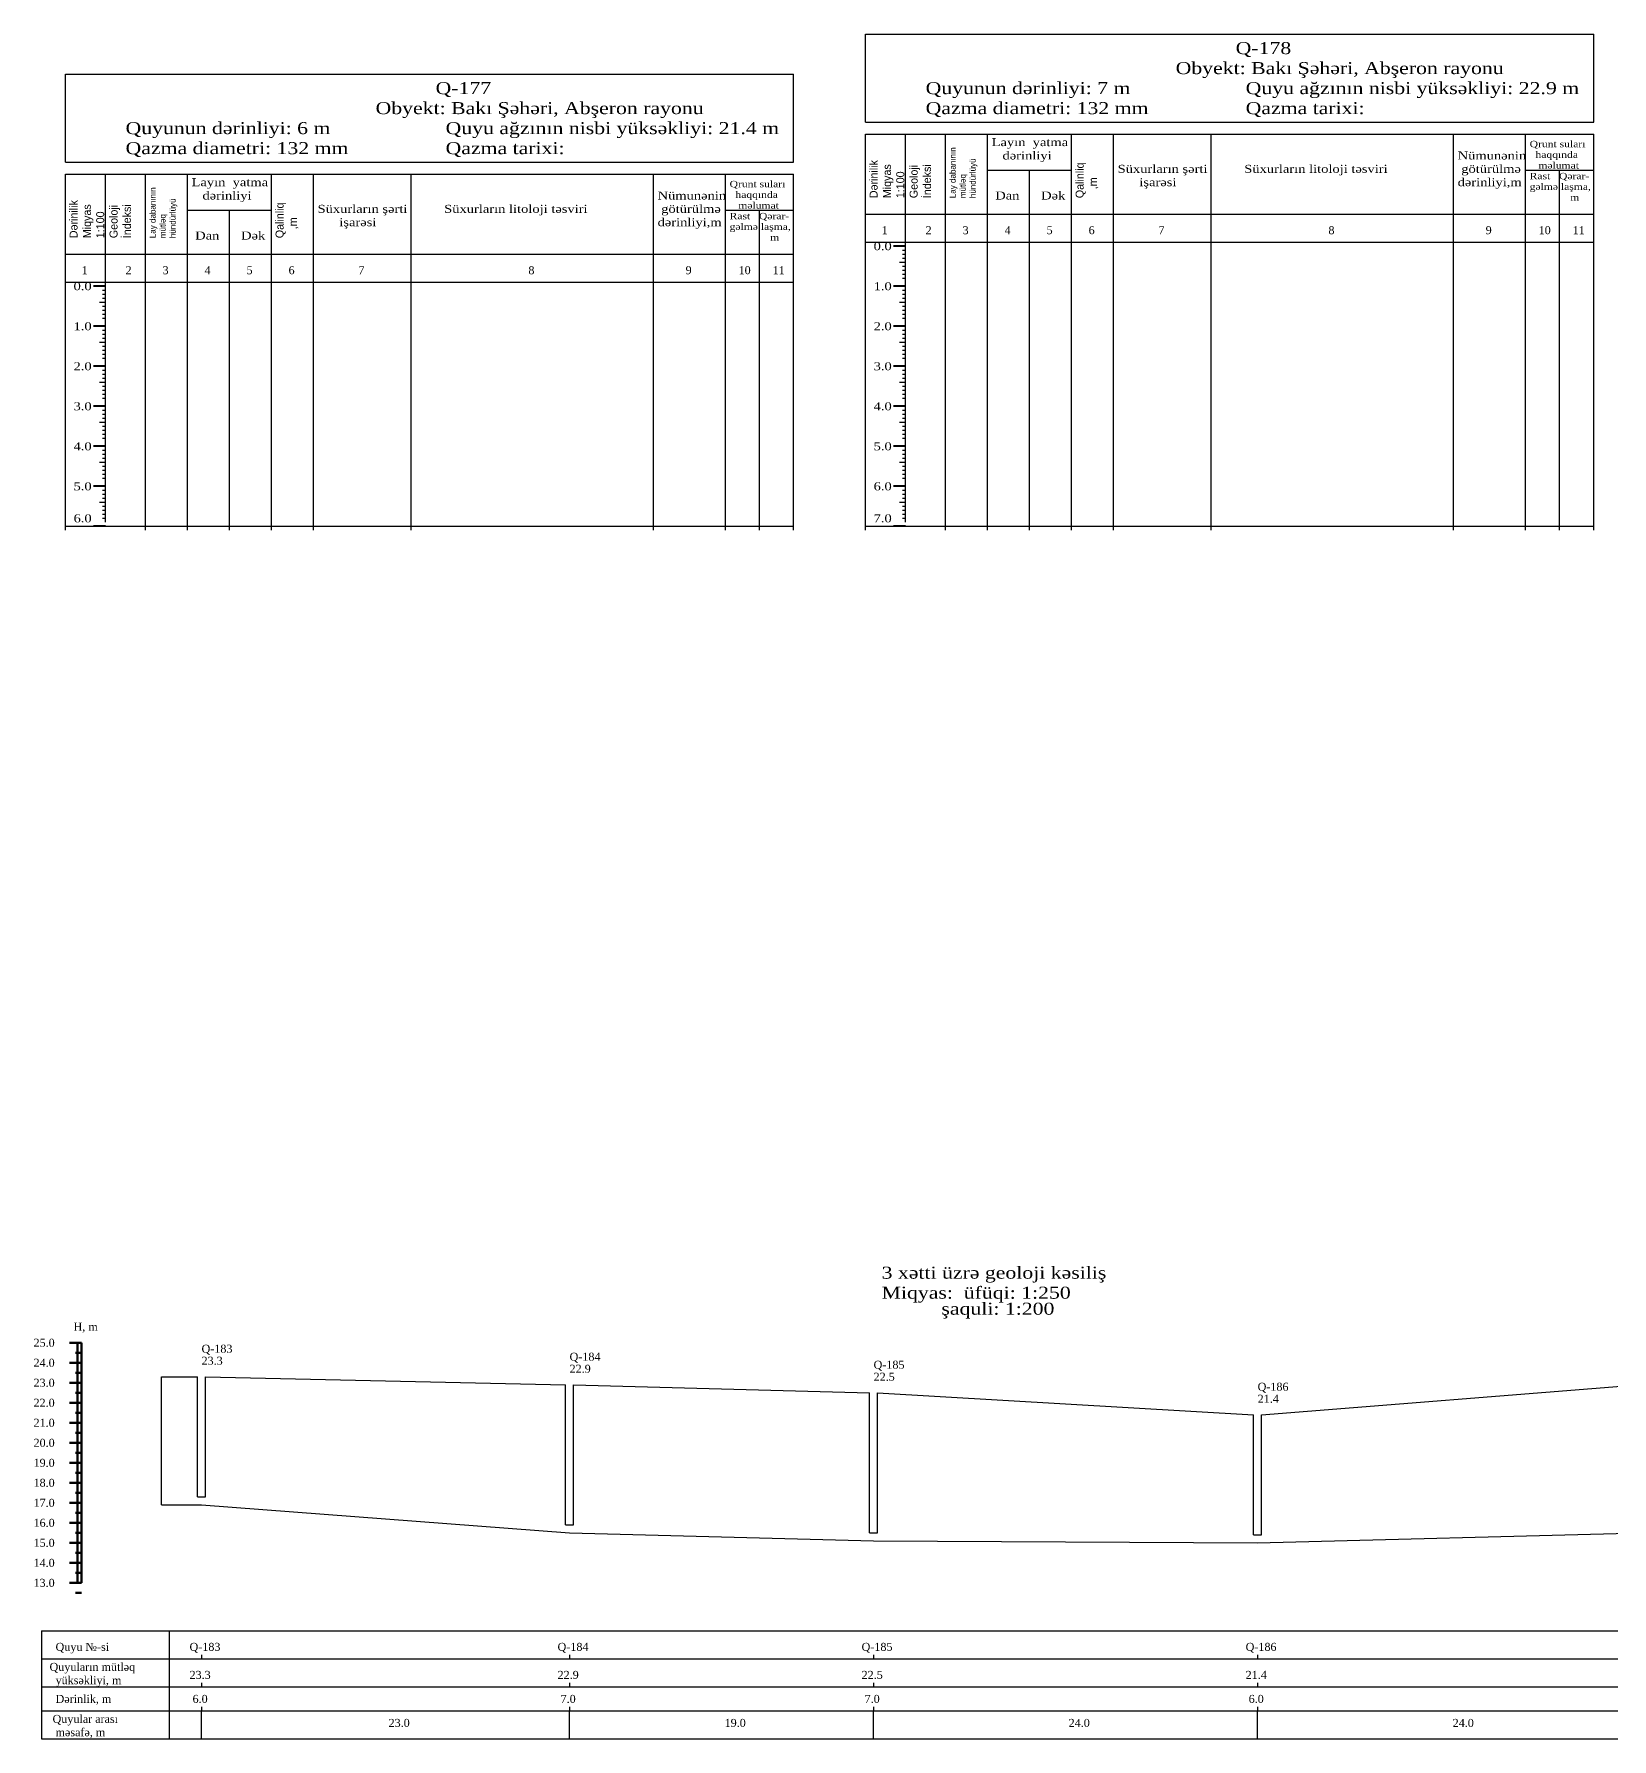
# Model space of a CAD drawing. Header units: metres. Extents: x -12 to 2972, y -44 to 382.
# Drawn here: x 782.1 to 1176.6, y -44 to 382 of the extents above; entities that cross this region are included whole.
import ezdxf

# ---------------------------------------------------------------- set-up
doc = ezdxf.new("R2010")
doc.units = ezdxf.units.M
doc.styles.add('Times New Roman', font='Times New Roman')
doc.styles.add('Times New Roman_Bold', font='Times New Roman', dxfattribs={"width": 1.2})
doc.styles.add('TimesNewRoman_Bold', font='TimesNewRoman', dxfattribs={"width": 1.2})

msp = doc.modelspace()

# ---------------------------------------------------------------- linework, layer by layer
at = {"color": 7}
for p, q in [((990, 382), (1172, 382)), ((990, 360), (990, 382)), ((1172, 360), (1172, 382)), ((790, 372), (972, 372)), ((790, 350), (790, 372)), ((972, 350), (972, 372)), ((990, 360), (1172, 360)), ((990, 357), (1172, 357)), ((990, 258), (990, 357)), ((1000, 330), (1000, 357)), ((1010, 258), (1010, 357)), ((1020.5, 258), (1020.5, 357)), ((1041.5, 258), (1041.5, 357)), ((1052, 258), (1052, 357)), ((1076.4, 258), (1076.4, 357)), ((1137, 258), (1137, 357)), ((1155, 258), (1155, 357)), ((1172, 259), (1172, 357)), ((1172, 258), (1172, 357)), ((790, 350), (972, 350)), ((790, 347), (972, 347)), ((790, 258), (790, 347)), ((800, 320), (800, 347)), ((810, 258), (810, 347)), ((820.5, 258), (820.5, 347)), ((841.5, 258), (841.5, 347)), ((852, 258), (852, 347)), ((876.4, 258), (876.4, 347)), ((937, 258), (937, 347)), ((955, 258), (955, 347)), ((972, 259), (972, 347)), ((972, 258), (972, 347)), ((1020.5, 348), (1041.5, 348)), ((1031, 258), (1031, 348)), ((1155, 348), (1172, 348)), ((1163.5, 258), (1163.5, 348)), ((820.5, 338), (841.5, 338)), ((831, 258), (831, 338)), ((955, 338), (972, 338)), ((963.5, 258), (963.5, 338)), ((990, 337), (1172, 337)), ((990, 330), (1172, 330)), ((790, 327), (972, 327)), ((790, 320), (972, 320)), ((790, 259), (972, 259)), ((990, 259), (1172, 259)), ((825, 46.5), (915, 44.5)), ((917, 44.5), (991, 42.5)), ((1089, 37), (1183, 44.5)), ((993, 42.5), (1087, 37)), ((824, 14.5), (916, 7.5)), ((916, 7.5), (992, 5.5)), ((992, 5.5), (1088, 5)), ((1088, 5), (1184, 7.5))]:
    msp.add_line(p, q, dxfattribs=at)
for p, q in [((997, 329.19), (1000, 329.19)), ((997, 329.18), (1000, 329.18)), ((997, 329.17), (1000, 329.17)), ((997, 329.16), (1000, 329.16)), ((997, 329.15), (1000, 329.15)), ((997, 329.14), (1000, 329.14)), ((997, 329.13), (1000, 329.13)), ((997, 329.12), (1000, 329.12)), ((997, 329.11), (1000, 329.11)), ((997, 329.1), (1000, 329.1)), ((997, 329.09), (1000, 329.09)), ((997, 329.08), (1000, 329.08)), ((997, 329.07), (1000, 329.07)), ((997, 329.06), (1000, 329.06)), ((997, 329.05), (1000, 329.05)), ((997, 329.04), (1000, 329.04)), ((997, 329.03), (1000, 329.03)), ((997, 329.02), (1000, 329.02)), ((997, 329.01), (1000, 329.01)), ((997, 329), (1000, 329)), ((999.2, 329), (1000, 329)), ((1000, 260), (1000, 330)), ((998.5, 325), (1000, 325)), ((999.2, 328), (1000, 328)), ((999.2, 327), (1000, 327)), ((999.2, 326), (1000, 326)), ((999.2, 324), (1000, 324)), ((800, 260), (800, 320)), ((999.2, 323), (1000, 323)), ((999.2, 322), (1000, 322)), ((999.2, 321), (1000, 321)), ((797, 319.19), (800, 319.19)), ((797, 319.18), (800, 319.18)), ((797, 319.17), (800, 319.17)), ((797, 319.16), (800, 319.16)), ((797, 319.15), (800, 319.15)), ((797, 319.14), (800, 319.14)), ((797, 319.13), (800, 319.13)), ((797, 319.12), (800, 319.12)), ((797, 319.11), (800, 319.11)), ((797, 319.1), (800, 319.1)), ((797, 319.09), (800, 319.09)), ((797, 319.08), (800, 319.08)), ((797, 319.07), (800, 319.07)), ((797, 319.06), (800, 319.06)), ((797, 319.05), (800, 319.05)), ((797, 319.04), (800, 319.04)), ((797, 319.03), (800, 319.03)), ((797, 319.02), (800, 319.02)), ((797, 319.01), (800, 319.01)), ((797, 319), (800, 319)), ((799.2, 319), (800, 319)), ((799.2, 318), (800, 318)), ((799.2, 317), (800, 317)), ((799.2, 316), (800, 316)), ((997, 319.19), (1000, 319.19)), ((997, 319.18), (1000, 319.18)), ((997, 319.17), (1000, 319.17)), ((997, 319.16), (1000, 319.16)), ((997, 319.15), (1000, 319.15)), ((997, 319.14), (1000, 319.14)), ((997, 319.13), (1000, 319.13)), ((997, 319.12), (1000, 319.12)), ((997, 319.11), (1000, 319.11)), ((997, 319.1), (1000, 319.1)), ((997, 319.09), (1000, 319.09)), ((997, 319.08), (1000, 319.08)), ((997, 319.07), (1000, 319.07)), ((997, 319.06), (1000, 319.06)), ((997, 319.05), (1000, 319.05)), ((997, 319.04), (1000, 319.04)), ((997, 319.03), (1000, 319.03)), ((997, 319.02), (1000, 319.02)), ((997, 319.01), (1000, 319.01)), ((997, 319), (1000, 319)), ((999.2, 319), (1000, 319)), ((999.2, 318), (1000, 318)), ((999.2, 317), (1000, 317)), ((999.2, 316), (1000, 316)), ((798.5, 315), (800, 315)), ((799.2, 314), (800, 314)), ((799.2, 313), (800, 313)), ((799.2, 312), (800, 312)), ((799.2, 311), (800, 311)), ((998.5, 315), (1000, 315)), ((999.2, 314), (1000, 314)), ((999.2, 313), (1000, 313)), ((999.2, 312), (1000, 312)), ((999.2, 311), (1000, 311)), ((797, 309.19), (800, 309.19)), ((797, 309.18), (800, 309.18)), ((797, 309.17), (800, 309.17)), ((797, 309.16), (800, 309.16)), ((797, 309.15), (800, 309.15)), ((797, 309.14), (800, 309.14)), ((797, 309.13), (800, 309.13)), ((797, 309.12), (800, 309.12)), ((797, 309.11), (800, 309.11)), ((797, 309.1), (800, 309.1)), ((797, 309.09), (800, 309.09)), ((797, 309.08), (800, 309.08)), ((797, 309.07), (800, 309.07)), ((797, 309.06), (800, 309.06)), ((797, 309.05), (800, 309.05)), ((797, 309.04), (800, 309.04)), ((797, 309.03), (800, 309.03)), ((797, 309.02), (800, 309.02)), ((797, 309.01), (800, 309.01)), ((797, 309), (800, 309)), ((799.2, 309), (800, 309)), ((799.2, 308), (800, 308)), ((799.2, 307), (800, 307)), ((997, 309.19), (1000, 309.19)), ((997, 309.18), (1000, 309.18)), ((997, 309.17), (1000, 309.17)), ((997, 309.16), (1000, 309.16)), ((997, 309.15), (1000, 309.15)), ((997, 309.14), (1000, 309.14)), ((997, 309.13), (1000, 309.13)), ((997, 309.12), (1000, 309.12)), ((997, 309.11), (1000, 309.11)), ((997, 309.1), (1000, 309.1)), ((997, 309.09), (1000, 309.09)), ((997, 309.08), (1000, 309.08)), ((997, 309.07), (1000, 309.07)), ((997, 309.06), (1000, 309.06)), ((997, 309.05), (1000, 309.05)), ((997, 309.04), (1000, 309.04)), ((997, 309.03), (1000, 309.03)), ((997, 309.02), (1000, 309.02)), ((997, 309.01), (1000, 309.01)), ((997, 309), (1000, 309)), ((999.2, 309), (1000, 309)), ((999.2, 308), (1000, 308)), ((999.2, 307), (1000, 307)), ((798.5, 305), (800, 305)), ((799.2, 306), (800, 306)), ((799.2, 304), (800, 304)), ((799.2, 303), (800, 303)), ((998.5, 305), (1000, 305)), ((999.2, 306), (1000, 306)), ((999.2, 304), (1000, 304)), ((999.2, 303), (1000, 303)), ((797, 299.19), (800, 299.19)), ((797, 299.18), (800, 299.18)), ((797, 299.17), (800, 299.17)), ((797, 299.16), (800, 299.16)), ((797, 299.15), (800, 299.15)), ((797, 299.14), (800, 299.14)), ((797, 299.13), (800, 299.13)), ((797, 299.12), (800, 299.12)), ((797, 299.11), (800, 299.11)), ((797, 299.1), (800, 299.1)), ((797, 299.09), (800, 299.09)), ((797, 299.08), (800, 299.08)), ((797, 299.07), (800, 299.07)), ((797, 299.06), (800, 299.06)), ((797, 299.05), (800, 299.05)), ((797, 299.04), (800, 299.04)), ((797, 299.03), (800, 299.03)), ((797, 299.02), (800, 299.02)), ((797, 299.01), (800, 299.01)), ((797, 299), (800, 299)), ((799.2, 302), (800, 302)), ((799.2, 301), (800, 301)), ((799.2, 299), (800, 299)), ((997, 299.19), (1000, 299.19)), ((997, 299.18), (1000, 299.18)), ((997, 299.17), (1000, 299.17)), ((997, 299.16), (1000, 299.16)), ((997, 299.15), (1000, 299.15)), ((997, 299.14), (1000, 299.14)), ((997, 299.13), (1000, 299.13)), ((997, 299.12), (1000, 299.12)), ((997, 299.11), (1000, 299.11)), ((997, 299.1), (1000, 299.1)), ((997, 299.09), (1000, 299.09)), ((997, 299.08), (1000, 299.08)), ((997, 299.07), (1000, 299.07)), ((997, 299.06), (1000, 299.06)), ((997, 299.05), (1000, 299.05)), ((997, 299.04), (1000, 299.04)), ((997, 299.03), (1000, 299.03)), ((997, 299.02), (1000, 299.02)), ((997, 299.01), (1000, 299.01)), ((997, 299), (1000, 299)), ((999.2, 302), (1000, 302)), ((999.2, 301), (1000, 301)), ((999.2, 299), (1000, 299)), ((798.5, 295), (800, 295)), ((799.2, 298), (800, 298)), ((799.2, 297), (800, 297)), ((799.2, 296), (800, 296)), ((799.2, 294), (800, 294)), ((998.5, 295), (1000, 295)), ((999.2, 298), (1000, 298)), ((999.2, 297), (1000, 297)), ((999.2, 296), (1000, 296)), ((999.2, 294), (1000, 294)), ((799.2, 293), (800, 293)), ((799.2, 292), (800, 292)), ((799.2, 291), (800, 291)), ((999.2, 293), (1000, 293)), ((999.2, 292), (1000, 292)), ((999.2, 291), (1000, 291)), ((797, 289.19), (800, 289.19)), ((797, 289.18), (800, 289.18)), ((797, 289.17), (800, 289.17)), ((797, 289.16), (800, 289.16)), ((797, 289.15), (800, 289.15)), ((797, 289.14), (800, 289.14)), ((797, 289.13), (800, 289.13)), ((797, 289.12), (800, 289.12)), ((797, 289.11), (800, 289.11)), ((797, 289.1), (800, 289.1)), ((797, 289.09), (800, 289.09)), ((797, 289.08), (800, 289.08)), ((797, 289.07), (800, 289.07)), ((797, 289.06), (800, 289.06)), ((797, 289.05), (800, 289.05)), ((797, 289.04), (800, 289.04)), ((797, 289.03), (800, 289.03)), ((797, 289.02), (800, 289.02)), ((797, 289.01), (800, 289.01)), ((797, 289), (800, 289)), ((799.2, 289), (800, 289)), ((799.2, 288), (800, 288)), ((799.2, 287), (800, 287)), ((799.2, 286), (800, 286)), ((997, 289.19), (1000, 289.19)), ((997, 289.18), (1000, 289.18)), ((997, 289.17), (1000, 289.17)), ((997, 289.16), (1000, 289.16)), ((997, 289.15), (1000, 289.15)), ((997, 289.14), (1000, 289.14)), ((997, 289.13), (1000, 289.13)), ((997, 289.12), (1000, 289.12)), ((997, 289.11), (1000, 289.11)), ((997, 289.1), (1000, 289.1)), ((997, 289.09), (1000, 289.09)), ((997, 289.08), (1000, 289.08)), ((997, 289.07), (1000, 289.07)), ((997, 289.06), (1000, 289.06)), ((997, 289.05), (1000, 289.05)), ((997, 289.04), (1000, 289.04)), ((997, 289.03), (1000, 289.03)), ((997, 289.02), (1000, 289.02)), ((997, 289.01), (1000, 289.01)), ((997, 289), (1000, 289)), ((999.2, 289), (1000, 289)), ((999.2, 288), (1000, 288)), ((999.2, 287), (1000, 287)), ((999.2, 286), (1000, 286)), ((798.5, 285), (800, 285)), ((799.2, 284), (800, 284)), ((799.2, 283), (800, 283)), ((799.2, 282), (800, 282)), ((998.5, 285), (1000, 285)), ((999.2, 284), (1000, 284)), ((999.2, 283), (1000, 283)), ((999.2, 282), (1000, 282)), ((797, 279.19), (800, 279.19)), ((797, 279.18), (800, 279.18)), ((797, 279.17), (800, 279.17)), ((797, 279.16), (800, 279.16)), ((797, 279.15), (800, 279.15)), ((797, 279.14), (800, 279.14)), ((797, 279.13), (800, 279.13)), ((797, 279.12), (800, 279.12)), ((797, 279.11), (800, 279.11)), ((797, 279.1), (800, 279.1)), ((797, 279.09), (800, 279.09)), ((797, 279.08), (800, 279.08)), ((797, 279.07), (800, 279.07)), ((797, 279.06), (800, 279.06)), ((797, 279.05), (800, 279.05)), ((797, 279.04), (800, 279.04)), ((797, 279.03), (800, 279.03)), ((797, 279.02), (800, 279.02)), ((797, 279.01), (800, 279.01)), ((797, 279), (800, 279)), ((799.2, 281), (800, 281)), ((799.2, 279), (800, 279)), ((799.2, 278), (800, 278)), ((799.2, 277), (800, 277)), ((997, 279.19), (1000, 279.19)), ((997, 279.18), (1000, 279.18)), ((997, 279.17), (1000, 279.17)), ((997, 279.16), (1000, 279.16)), ((997, 279.15), (1000, 279.15)), ((997, 279.14), (1000, 279.14)), ((997, 279.13), (1000, 279.13)), ((997, 279.12), (1000, 279.12)), ((997, 279.11), (1000, 279.11)), ((997, 279.1), (1000, 279.1)), ((997, 279.09), (1000, 279.09)), ((997, 279.08), (1000, 279.08)), ((997, 279.07), (1000, 279.07)), ((997, 279.06), (1000, 279.06)), ((997, 279.05), (1000, 279.05)), ((997, 279.04), (1000, 279.04)), ((997, 279.03), (1000, 279.03)), ((997, 279.02), (1000, 279.02)), ((997, 279.01), (1000, 279.01)), ((997, 279), (1000, 279)), ((999.2, 281), (1000, 281)), ((999.2, 279), (1000, 279)), ((999.2, 278), (1000, 278)), ((999.2, 277), (1000, 277)), ((798.5, 275), (800, 275)), ((799.2, 276), (800, 276)), ((799.2, 274), (800, 274)), ((799.2, 273), (800, 273)), ((998.5, 275), (1000, 275)), ((999.2, 276), (1000, 276)), ((999.2, 274), (1000, 274)), ((999.2, 273), (1000, 273)), ((797, 269.19), (800, 269.19)), ((797, 269.18), (800, 269.18)), ((797, 269.17), (800, 269.17)), ((797, 269.16), (800, 269.16)), ((797, 269.15), (800, 269.15)), ((797, 269.14), (800, 269.14)), ((797, 269.13), (800, 269.13)), ((797, 269.12), (800, 269.12)), ((797, 269.11), (800, 269.11)), ((797, 269.1), (800, 269.1)), ((797, 269.09), (800, 269.09)), ((797, 269.08), (800, 269.08)), ((797, 269.07), (800, 269.07)), ((797, 269.06), (800, 269.06)), ((797, 269.05), (800, 269.05)), ((797, 269.04), (800, 269.04)), ((797, 269.03), (800, 269.03)), ((797, 269.02), (800, 269.02)), ((797, 269.01), (800, 269.01)), ((797, 269), (800, 269)), ((799.2, 272), (800, 272)), ((799.2, 271), (800, 271)), ((799.2, 269), (800, 269)), ((997, 269.19), (1000, 269.19)), ((997, 269.18), (1000, 269.18)), ((997, 269.17), (1000, 269.17)), ((997, 269.16), (1000, 269.16)), ((997, 269.15), (1000, 269.15)), ((997, 269.14), (1000, 269.14)), ((997, 269.13), (1000, 269.13)), ((997, 269.12), (1000, 269.12)), ((997, 269.11), (1000, 269.11)), ((997, 269.1), (1000, 269.1)), ((997, 269.09), (1000, 269.09)), ((997, 269.08), (1000, 269.08)), ((997, 269.07), (1000, 269.07)), ((997, 269.06), (1000, 269.06)), ((997, 269.05), (1000, 269.05)), ((997, 269.04), (1000, 269.04)), ((997, 269.03), (1000, 269.03)), ((997, 269.02), (1000, 269.02)), ((997, 269.01), (1000, 269.01)), ((997, 269), (1000, 269)), ((999.2, 272), (1000, 272)), ((999.2, 271), (1000, 271)), ((999.2, 269), (1000, 269)), ((798.5, 265), (800, 265)), ((799.2, 268), (800, 268)), ((799.2, 267), (800, 267)), ((799.2, 266), (800, 266)), ((998.5, 265), (1000, 265)), ((999.2, 268), (1000, 268)), ((999.2, 267), (1000, 267)), ((999.2, 266), (1000, 266)), ((799.2, 264), (800, 264)), ((799.2, 263), (800, 263)), ((799.2, 262), (800, 262)), ((799.2, 261), (800, 261)), ((999.2, 264), (1000, 264)), ((999.2, 263), (1000, 263)), ((999.2, 262), (1000, 262)), ((999.2, 261), (1000, 261)), ((797, 259.19), (800, 259.19)), ((797, 259.18), (800, 259.18)), ((797, 259.17), (800, 259.17)), ((797, 259.16), (800, 259.16)), ((797, 259.15), (800, 259.15)), ((797, 259.14), (800, 259.14)), ((797, 259.13), (800, 259.13)), ((797, 259.12), (800, 259.12)), ((797, 259.11), (800, 259.11)), ((797, 259.1), (800, 259.1)), ((797, 259.09), (800, 259.09)), ((797, 259.08), (800, 259.08)), ((797, 259.07), (800, 259.07)), ((797, 259.06), (800, 259.06)), ((797, 259.05), (800, 259.05)), ((797, 259.04), (800, 259.04)), ((797, 259.03), (800, 259.03)), ((797, 259.02), (800, 259.02)), ((797, 259.01), (800, 259.01)), ((797, 259), (800, 259)), ((997, 259.19), (1000, 259.19)), ((997, 259.18), (1000, 259.18)), ((997, 259.17), (1000, 259.17)), ((997, 259.16), (1000, 259.16)), ((997, 259.15), (1000, 259.15)), ((997, 259.14), (1000, 259.14)), ((997, 259.13), (1000, 259.13)), ((997, 259.12), (1000, 259.12)), ((997, 259.11), (1000, 259.11)), ((997, 259.1), (1000, 259.1)), ((997, 259.09), (1000, 259.09)), ((997, 259.08), (1000, 259.08)), ((997, 259.07), (1000, 259.07)), ((997, 259.06), (1000, 259.06)), ((997, 259.05), (1000, 259.05)), ((997, 259.04), (1000, 259.04)), ((997, 259.03), (1000, 259.03)), ((997, 259.02), (1000, 259.02)), ((997, 259.01), (1000, 259.01)), ((997, 259), (1000, 259))]:
    msp.add_line(p, q)
at = {"color": 1}
for p, q in [((823, 16.5), (823, 46.5)), ((825, 16.5), (825, 46.5)), ((915, 9.5), (915, 44.5)), ((917, 9.5), (917, 44.5)), ((991, 7.5), (991, 42.5)), ((993, 7.5), (993, 42.5)), ((1087, 7), (1087, 37)), ((1089, 7), (1089, 37)), ((823, 16.5), (825, 16.5)), ((915, 9.5), (917, 9.5)), ((991, 7.5), (993, 7.5)), ((1087, 7), (1089, 7))]:
    msp.add_line(p, q, dxfattribs=at)
at = {"color": 7, "lineweight": 211}
for points in [[(791, 55), (794, 55)], [(792.5, 52.5), (794, 52.5)], [(793, -5), (793, 55)], [(794, -5), (794, 55)], [(791, 50), (794, 50)], [(792.5, 47.5), (794, 47.5)], [(791, 45), (794, 45)], [(791, 40), (794, 40)], [(792.5, 42.5), (794, 42.5)], [(791, 35), (794, 35)], [(792.5, 37.5), (794, 37.5)], [(791, 30), (794, 30)], [(792.5, 32.5), (794, 32.5)], [(792.5, 27.5), (794, 27.5)], [(791, 25), (794, 25)], [(792.5, 22.5), (794, 22.5)], [(791, 20), (794, 20)], [(792.5, 17.5), (794, 17.5)], [(791, 15), (794, 15)], [(791, 10), (794, 10)], [(792.5, 12.5), (794, 12.5)], [(791, 5), (794, 5)], [(792.5, 7.5), (794, 7.5)], [(791, 0), (794, 0)], [(792.5, 2.5), (794, 2.5)], [(792.5, -2.5), (794, -2.5)], [(791, -5), (794, -5)], [(792.5, -7.5), (794, -7.5)]]:
    msp.add_lwpolyline(points, dxfattribs=at)
at = {"layer": 'line_layer', "color": 7}
for p, q in [((814, 46.5), (823, 46.5)), ((814, 14.5), (814, 46.5)), ((814, 14.5), (824, 14.5)), ((784, -17), (1274, -17)), ((784, -17), (784, -44)), ((816, -44), (816, -17)), ((784, -24), (1274, -24)), ((824, -23), (824, -24)), ((916, -23), (916, -24)), ((992, -23), (992, -24)), ((1088, -23), (1088, -24)), ((784, -31), (1274, -31)), ((824, -30), (824, -31)), ((916, -30), (916, -31)), ((992, -30), (992, -31)), ((1088, -30), (1088, -31)), ((784, -37), (1274, -37)), ((824, -36), (824, -37)), ((824, -44), (824, -37)), ((916, -36), (916, -37)), ((916, -44), (916, -37)), ((992, -36), (992, -37)), ((992, -44), (992, -37)), ((1088, -36), (1088, -37)), ((1088, -44), (1088, -37)), ((784, -44), (1274, -44))]:
    msp.add_line(p, q, dxfattribs=at)
at = {"layer": 'MyLayer', "color": 7, "lineweight": 211}
for p, q in [((791, 55), (794, 55)), ((792.5, 52.5), (794, 52.5)), ((793, -5), (793, 55)), ((794, -5), (794, 55)), ((791, 50), (794, 50)), ((792.5, 47.5), (794, 47.5)), ((791, 45), (794, 45)), ((791, 40), (794, 40)), ((792.5, 42.5), (794, 42.5)), ((791, 35), (794, 35)), ((792.5, 37.5), (794, 37.5)), ((791, 30), (794, 30)), ((792.5, 32.5), (794, 32.5)), ((792.5, 27.5), (794, 27.5)), ((791, 25), (794, 25)), ((792.5, 22.5), (794, 22.5)), ((791, 20), (794, 20)), ((792.5, 17.5), (794, 17.5)), ((791, 15), (794, 15)), ((791, 10), (794, 10)), ((792.5, 12.5), (794, 12.5)), ((791, 5), (794, 5)), ((792.5, 7.5), (794, 7.5)), ((791, 0), (794, 0)), ((792.5, 2.5), (794, 2.5)), ((792.5, -2.5), (794, -2.5)), ((791, -5), (794, -5)), ((792.5, -7.5), (794, -7.5))]:
    msp.add_line(p, q, dxfattribs=at)

# ---------------------------------------------------------------- texts
at = {"attachment_point": 1}
for s, insert, char_height, style in [('Q-178', (1082.5, 380), 3, 'Times New Roman_Bold'), ('Obyekt: Bakı Şəhəri, Abşeron rayonu', (1067.5, 375), 3, 'Times New Roman_Bold'), ('Q-177', (882.5, 370), 3, 'Times New Roman_Bold'), ('Quyunun dərinliyi: 7 m', (1005, 370), 3, 'Times New Roman_Bold'), ('Quyu ağzının nisbi yüksəkliyi: 22.9 m', (1085, 370), 3, 'Times New Roman_Bold'), ('Obyekt: Bakı Şəhəri, Abşeron rayonu', (867.5, 365), 3, 'Times New Roman_Bold'), ('Qazma diametri: 132 mm', (1005, 365), 3, 'Times New Roman_Bold'), ('Qazma tarixi:  ', (1085, 365), 3, 'Times New Roman_Bold'), ('Quyunun dərinliyi: 6 m', (805, 360), 3, 'Times New Roman_Bold'), ('Quyu ağzının nisbi yüksəkliyi: 21.4 m', (885, 360), 3, 'Times New Roman_Bold'), ('Qazma diametri: 132 mm', (805, 355), 3, 'Times New Roman_Bold'), ('Qazma tarixi:  ', (885, 355), 3, 'Times New Roman_Bold'), ('Layın  yatma\\P   dərinliyi\\P \\P \\P Dan      Dək', (1021.5, 356), 2, 'Times New Roman_Bold'), (' \\PQrunt suları\\P  haqqında\\P   məlumat\\PRast   Qərar-\\Pgəlmə laşma,\\P              m ', (1156, 358), 1.6, 'Times New Roman_Bold'), ('\\P\\PSüxurların şərti\\P      işarəsi', (1053, 356), 2, 'Times New Roman_Bold'), ('\\P \\P        Süxurların litoloji təsviri', (1077.4, 356), 2, 'Times New Roman_Bold'), ('\\PNümunənin\\P götürülmə\\Pdərinliyi,m', (1138, 356), 2, 'Times New Roman_Bold'), ('Layın  yatma\\P   dərinliyi\\P \\P \\P Dan      Dək', (821.5, 346), 2, 'Times New Roman_Bold'), (' \\PQrunt suları\\P  haqqında\\P   məlumat\\PRast   Qərar-\\Pgəlmə laşma,\\P              m ', (956, 348), 1.6, 'Times New Roman_Bold'), ('\\PNümunənin\\P götürülmə\\Pdərinliyi,m', (938, 346), 2, 'Times New Roman_Bold'), ('\\P\\PSüxurların şərti\\P      işarəsi', (853, 346), 2, 'Times New Roman_Bold'), ('\\P \\P        Süxurların litoloji təsviri', (877.4, 346), 2, 'Times New Roman_Bold'), ('1', (994, 334), 2, 'Times New Roman'), ('2', (1005, 334), 2, 'Times New Roman'), ('3', (1014.25, 334), 2, 'Times New Roman'), ('4', (1024.75, 334), 2, 'Times New Roman'), ('5', (1035.25, 334), 2, 'Times New Roman'), ('6', (1045.75, 334), 2, 'Times New Roman'), ('7', (1063.2, 334), 2, 'Times New Roman'), ('8', (1105.7, 334), 2, 'Times New Roman'), ('9', (1145, 334), 2, 'Times New Roman'), ('10', (1158.25, 334), 2, 'Times New Roman'), ('11', (1166.75, 334), 2, 'Times New Roman'), ('0.0', (992, 330), 2, 'Times New Roman_Bold'), ('1', (794, 324), 2, 'Times New Roman'), ('2', (805, 324), 2, 'Times New Roman'), ('3', (814.25, 324), 2, 'Times New Roman'), ('4', (824.75, 324), 2, 'Times New Roman'), ('5', (835.25, 324), 2, 'Times New Roman'), ('6', (845.75, 324), 2, 'Times New Roman'), ('7', (863.2, 324), 2, 'Times New Roman'), ('8', (905.7, 324), 2, 'Times New Roman'), ('9', (945, 324), 2, 'Times New Roman'), ('10', (958.25, 324), 2, 'Times New Roman'), ('11', (966.75, 324), 2, 'Times New Roman'), ('0.0', (792, 320), 2, 'Times New Roman_Bold'), ('1.0', (992, 320), 2, 'Times New Roman_Bold'), ('1.0', (792, 310), 2, 'Times New Roman_Bold'), ('2.0', (992, 310), 2, 'Times New Roman_Bold'), ('2.0', (792, 300), 2, 'Times New Roman_Bold'), ('3.0', (992, 300), 2, 'Times New Roman_Bold'), ('3.0', (792, 290), 2, 'Times New Roman_Bold'), ('4.0', (992, 290), 2, 'Times New Roman_Bold'), ('4.0', (792, 280), 2, 'Times New Roman_Bold'), ('5.0', (992, 280), 2, 'Times New Roman_Bold'), ('5.0', (792, 270), 2, 'Times New Roman_Bold'), ('6.0', (992, 270), 2, 'Times New Roman_Bold'), ('6.0', (792, 262), 2, 'Times New Roman_Bold'), ('7.0', (992, 262), 2, 'Times New Roman_Bold'), ('3 xətti üzrə geoloji kəsiliş', (994, 74), 3, 'Times New Roman_Bold'), ('Miqyas:  üfüqi: 1:250', (994, 69), 3, 'Times New Roman_Bold'), ('           şaquli: 1:200', (994, 65), 3, 'TimesNewRoman_Bold'), ('H, m', (792, 60), 2, 'Times New Roman'), ('25.0', (782, 56), 2, 'Times New Roman'), ('Q-183', (824, 54.5), 2, 'Times New Roman'), ('23.3', (824, 51.5), 2, 'Times New Roman'), ('Q-184', (916, 52.5), 2, 'Times New Roman'), ('24.0', (782, 51), 2, 'Times New Roman'), ('22.9', (916, 49.5), 2, 'Times New Roman'), ('Q-185', (992, 50.5), 2, 'Times New Roman'), ('22.5', (992, 47.5), 2, 'Times New Roman'), ('23.0', (782, 46), 2, 'Times New Roman'), ('Q-186', (1088, 45), 2, 'Times New Roman'), ('22.0', (782, 41), 2, 'Times New Roman'), ('21.4', (1088, 42), 2, 'Times New Roman'), ('21.0', (782, 36), 2, 'Times New Roman'), ('20.0', (782, 31), 2, 'Times New Roman'), ('19.0', (782, 26), 2, 'Times New Roman'), ('18.0', (782, 21), 2, 'Times New Roman'), ('17.0', (782, 16), 2, 'Times New Roman'), ('16.0', (782, 11), 2, 'Times New Roman'), ('15.0', (782, 6), 2, 'Times New Roman'), ('14.0', (782, 1), 2, 'Times New Roman'), ('13.0', (782, -4), 2, 'Times New Roman'), ('  Quyu №-si', (786, -20), 2, 'Times New Roman'), ('Q-183', (821, -20), 2, 'Times New Roman'), ('Q-184', (913, -20), 2, 'Times New Roman'), ('Q-185', (989, -20), 2, 'Times New Roman'), ('Q-186', (1085, -20), 2, 'Times New Roman'), ('Quyuların mütləq\\P  yüksəkliyi, m', (786, -25), 2, 'Times New Roman'), ('23.3', (821, -27), 2, 'Times New Roman'), ('22.9', (913, -27), 2, 'Times New Roman'), ('22.5', (989, -27), 2, 'Times New Roman'), ('21.4', (1085, -27), 2, 'Times New Roman'), ('  Dərinlik, m', (786, -33), 2, 'Times New Roman'), (' 6.0', (821, -33), 2, 'Times New Roman'), (' 7.0', (913, -33), 2, 'Times New Roman'), (' 7.0', (989, -33), 2, 'Times New Roman'), (' 6.0', (1085, -33), 2, 'Times New Roman'), (' Quyular arası\\P  məsafə, m', (786, -38), 2, 'Times New Roman'), (' 23.0', (870, -39), 2, 'Times New Roman'), (' 19.0', (954, -39), 2, 'Times New Roman'), (' 24.0', (1040, -39), 2, 'Times New Roman'), (' 24.0', (1136, -39), 2, 'Times New Roman')]:
    msp.add_mtext(s, dxfattribs=dict(at, insert=insert, char_height=char_height, style=style))
at = {"attachment_point": 1, "rotation": 90}
for s, insert, char_height in [('Lay dabanının\\Pmütləq\\Phündürlüyü', (1011, 341), 1.5), ('Dərinilik\\PMiqyas\\P1:100', (991, 341), 2), ('Qalinliq\\P   ,m', (1042.5, 341), 2), ('Geoloji\\Pİndeksi', (1001, 341), 2), ('Lay dabanının\\Pmütləq\\Phündürlüyü', (811, 331), 1.5), ('Dərinilik\\PMiqyas\\P1:100', (791, 331), 2), ('Geoloji\\Pİndeksi', (801, 331), 2), ('Qalinliq\\P   ,m', (842.5, 331), 2)]:
    msp.add_mtext(s, dxfattribs=dict(at, insert=insert, char_height=char_height))

doc.saveas('drawing.dxf')
